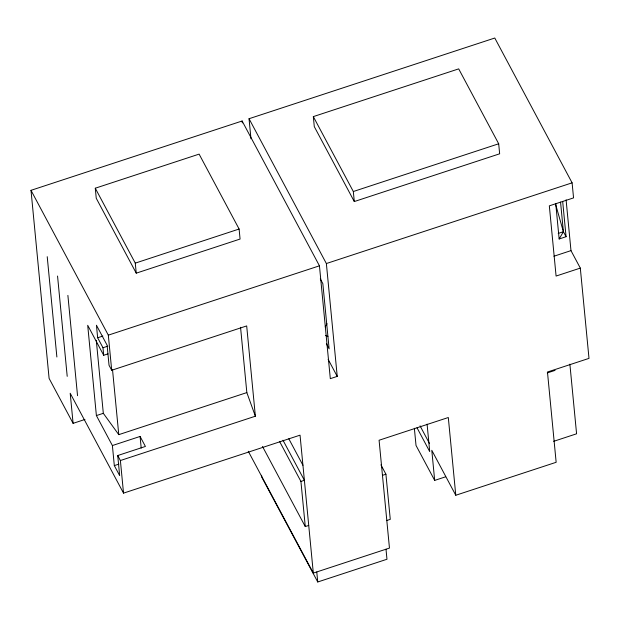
<?xml version="1.0" encoding="UTF-8"?>
<svg xmlns="http://www.w3.org/2000/svg" width="620" height="620" viewBox="0 0 620 620"><rect width="100%" height="100%" fill="white"/><g stroke="black" fill="none" stroke-linecap="round" stroke-linejoin="round"><path stroke-width="0.93" d="M325.221 326.864L327.05 323.749M562.665 201.368L566.068 236.708L559.147 238.987L563.402 231.717L560.55 202.104M84.971 419.453L73.098 423.351L49.104 378.409L31 190.332L242.126 121.001L319.447 265.817L330.313 378.657L337.233 376.387L326.368 263.539L249.046 118.722L494.783 38.022L572.105 182.838L573.554 197.889L549.328 205.84L556.086 276.055L580.312 268.096L570.981 250.62L566.091 199.826M95.278 188.217L199.113 154.124L239.111 229.028L240.072 239.056L136.245 273.156L96.247 198.253L95.278 188.217L135.276 263.128L136.245 273.156M313.325 116.614L458.692 68.874L498.689 143.778L499.65 153.806L354.291 201.547L314.294 126.643L313.325 116.614L353.322 191.518L354.291 201.547M135.276 263.128L239.111 229.028M353.322 191.518L498.689 143.778M108.027 353.857L103.703 355.276L102.982 347.75L97.65 337.768L102.843 336.063M580.312 268.096L589 358.376L547.468 372.015L556.156 462.288L455.785 495.256L448.307 417.516L379.084 440.246L389.461 548.08L313.317 573.082L300.041 435.163L123.527 493.132L120.389 460.528L255.37 416.206L246.683 325.926L111.701 370.256L108.322 335.149L319.447 265.817M326.368 263.539L572.105 182.838M102.982 347.75L107.849 346.154M558.209 233.422L563.402 231.717L566.068 236.708M553.931 256.223L570.981 250.62M112.391 445.548L140.081 436.457L145.413 446.446L117.723 455.537L119.66 475.602L114.32 465.612L112.391 445.548L96.394 415.586L103.315 413.315L118.776 434.651L246.838 392.592L240.552 327.29M114.32 465.612L118.877 464.117M547.274 372.938L555.063 370.38M308.729 525.435L305.272 526.574L300.925 481.438L304.389 480.299L282.991 440.231M382.463 475.354L385.919 474.222L380.913 464.837M414.361 428.25L416.02 445.447L434.682 480.399L445.656 476.796M553.652 441.332L576.585 433.799L569.881 364.149M386.803 520.49L390.267 519.359L385.919 474.222M261.578 475.284L261.749 477.113L317.742 581.979L386.965 559.248L385.997 549.212M325.392 335.459L327.957 336.404M420.058 425.855L429.567 443.664M455.785 495.256L431.791 450.314L434.682 480.399M417.004 427.754L429.722 451.585L427.087 424.142M320.3 278.892L322.842 283.658L329.119 348.858L326.384 343.736M328.135 359.344L337.233 376.387M288.812 438.789L302.94 465.256M279.527 441.363L300.925 481.438M262.477 446.431L305.272 526.574M248.271 451.267L313.317 573.082M31 190.332L108.322 335.149M103.703 355.276L87.707 325.314L96.394 415.586M111.701 370.256L109.035 365.265L107.105 345.201L96.441 325.229L97.65 337.768M117.723 455.537L120.389 460.528M123.527 493.132L70.2 393.258L73.098 423.351M246.838 392.592L255.37 416.206M555.512 204.026L563.402 231.717M555.737 203.562L559.147 238.987M316.781 571.95L317.742 581.979M249.046 118.722L250.976 138.803M242.126 121.001L242.312 122.907M140.081 436.457L141.205 448.097M112.491 369.342L118.776 434.651M96.294 340.326L103.315 413.315M67.89 295.391L77.539 395.692M57.552 276.04L67.208 376.348M47.221 256.688L56.877 356.996"/></g></svg>
